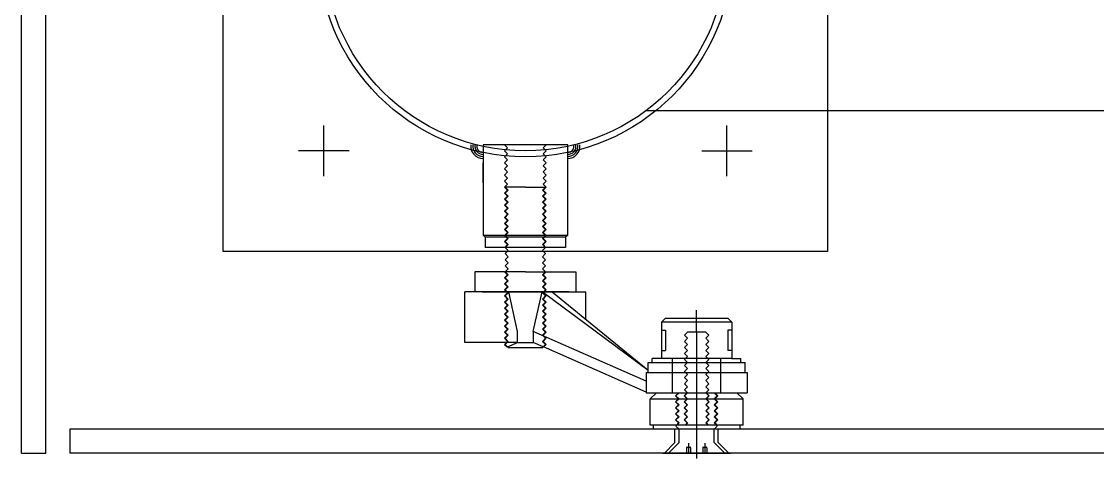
# Model space of a CAD drawing. Header units: millimetres. Extents: x -7614 to 421357, y 85218 to 341757.
# Drawn here: x 152180 to 152714, y 216774 to 216991 of the extents above; entities that cross this region are included whole.
import ezdxf

# ---------------------------------------------------------------- set-up
doc = ezdxf.new("R2010")
doc.units = ezdxf.units.MM
doc.header["$LTSCALE"] = 600
doc.header["$MEASUREMENT"] = 0
doc.linetypes.add('CENTER1', pattern=[8, 6, -1, 0, -1])
doc.linetypes.add('DASH_2', pattern=[34, 30, -1.5, 1, -1.5])
doc.layers.add('e-plan', color=9, linetype='CONTINUOUS')

msp = doc.modelspace()

# ---------------------------------------------------------------- linework, layer by layer
at = {"layer": 'e-plan'}
for p, q in [((152180.36, 216776.72), (152180.36, 218463.16)), ((152192.36, 216776.72), (152192.36, 218463.16)), ((152280.36, 216876.72), (152280.36, 217176.72)), ((152580.36, 217176.72), (152580.36, 216876.72)), ((152490.36, 216946.72), (154760.36, 216946.72)), ((152330.36, 216914.22), (152330.36, 216939.22)), ((152530.36, 216914.22), (152530.36, 216939.22)), ((152451.36, 216929.72), (152409.36, 216929.72)), ((152342.86, 216926.72), (152317.86, 216926.72)), ((152517.86, 216926.72), (152542.86, 216926.72)), ((152580.36, 216876.72), (152280.36, 216876.72)), ((153619.36, 216788.72), (152204.36, 216788.72)), ((152204.36, 216788.72), (152204.36, 216776.72)), ((152180.36, 216776.72), (152192.36, 216776.72)), ((153619.36, 216776.72), (152204.36, 216776.72))]:
    msp.add_line(p, q, dxfattribs=at)
at = {"layer": 'e-plan', "linetype": 'Continuous'}
for p, q in [((152409.36, 216929.72), (152409.36, 216884.83)), ((152451.36, 216884.83), (152451.36, 216929.72)), ((152451.36, 216920.48), (152451.36, 216929.72)), ((152409.36, 216910.83), (152409.36, 216920.78)), ((152410.36, 216883.83), (152409.36, 216884.83)), ((152409.36, 216884.83), (152451.36, 216884.83)), ((152410.36, 216883.83), (152410.36, 216878.83)), ((152450.36, 216883.83), (152410.36, 216883.83)), ((152451.36, 216884.83), (152450.36, 216883.83)), ((152450.36, 216883.83), (152450.36, 216878.83)), ((152420.19, 216878.83), (152410.36, 216878.83)), ((152440.24, 216878.83), (152420.48, 216878.83)), ((152450.36, 216878.83), (152440.53, 216878.83)), ((152420.08, 216866.72), (152405.36, 216866.72)), ((152430.36, 216866.72), (152420.36, 216866.72)), ((152430.36, 216866.72), (152440.36, 216866.72)), ((152440.64, 216866.72), (152455.36, 216866.72)), ((152430.36, 216856.72), (152400.36, 216856.72)), ((152400.36, 216831.72), (152400.36, 216856.72)), ((152408.86, 216856.72), (152430.36, 216856.72)), ((152408.86, 216856.72), (152430.36, 216856.72)), ((152426.43, 216837.18), (152422.11, 216856.72)), ((152430.36, 216856.72), (152460.36, 216856.72)), ((152451.86, 216856.72), (152430.36, 216856.72)), ((152430.36, 216856.72), (152451.86, 216856.72)), ((152434.29, 216837.18), (152438.63, 216856.72)), ((152491.36, 216817.78), (152438.63, 216856.72)), ((152443.68, 216856.72), (152491.36, 216817.9)), ((152460.36, 216843.13), (152460.36, 216856.72)), ((152497.86, 216841.72), (152499.86, 216843.72)), ((152499.86, 216843.72), (152530.86, 216843.72)), ((152530.86, 216843.72), (152532.86, 216841.72)), ((152497.86, 216841.72), (152497.86, 216823.72)), ((152532.86, 216841.72), (152532.86, 216823.72)), ((152426.43, 216831.72), (152426.43, 216837.18)), ((152490.36, 216812.42), (152434.29, 216837.18)), ((152434.29, 216837.18), (152434.29, 216831.72)), ((152499.86, 216837.72), (152499.86, 216827.72)), ((152530.86, 216837.72), (152530.86, 216827.72)), ((152426.44, 216831.72), (152400.36, 216831.72)), ((152421.53, 216829.55), (152426.44, 216831.72)), ((152439.04, 216829.04), (152421.67, 216829.03)), ((152426.44, 216831.72), (152434.29, 216831.72)), ((152439.2, 216829.55), (152434.29, 216831.72)), ((152490.36, 216806.95), (152439.39, 216829.46)), ((152493.36, 216821.72), (152493.36, 216823.72)), ((152537.36, 216821.72), (152537.36, 216823.72)), ((152490.34, 216816.72), (152540.34, 216816.72)), ((152490.34, 216816.72), (152490.34, 216806.72)), ((152491.36, 216816.72), (152491.36, 216821.72)), ((152491.36, 216821.72), (152539.36, 216821.72)), ((152539.36, 216816.72), (152539.36, 216821.72)), ((152540.34, 216816.72), (152540.34, 216806.72)), ((152490.34, 216806.72), (152506.33, 216806.72)), ((152506.61, 216806.72), (152510.58, 216806.72)), ((152510.86, 216806.72), (152524.11, 216806.72)), ((152524.39, 216806.72), (152540.34, 216806.72)), ((152492.36, 216803.72), (152524.11, 216803.72)), ((152492.36, 216790.72), (152492.36, 216803.72)), ((152524.11, 216803.72), (152538.36, 216803.72)), ((152538.36, 216790.72), (152538.36, 216803.72)), ((152493.86, 216790.72), (152492.36, 216790.72)), ((152493.86, 216790.72), (152493.86, 216788.72)), ((152505.33, 216790.72), (152493.86, 216790.72)), ((152509.58, 216790.72), (152505.61, 216790.72)), ((152520.86, 216790.72), (152509.86, 216790.72)), ((152525.11, 216790.72), (152521.14, 216790.72)), ((152538.36, 216790.72), (152525.39, 216790.72)), ((152536.86, 216790.72), (152536.86, 216788.72)), ((152504.61, 216781.97), (152504.61, 216788.72)), ((152506.61, 216781.97), (152506.61, 216788.72)), ((152524.11, 216781.97), (152524.11, 216788.72)), ((152526.11, 216781.97), (152526.11, 216788.72)), ((152504.61, 216781.97), (152499.36, 216776.72)), ((152510.66, 216779.72), (152512.06, 216779.72)), ((152518.66, 216779.72), (152520.06, 216779.72)), ((152526.11, 216781.97), (152531.36, 216776.72)), ((152498.53, 216776.72), (152532.19, 216776.72))]:
    msp.add_line(p, q, dxfattribs=at)
at = {"layer": 'e-plan', "linetype": 'CENTER1'}
for p, q in [((152421.58, 216928.22), (152420.08, 216929.72)), ((152439.14, 216928.22), (152440.64, 216929.72)), ((152420.08, 216926.72), (152421.58, 216928.22)), ((152421.58, 216925.22), (152420.08, 216926.72)), ((152420.08, 216923.72), (152421.58, 216925.22)), ((152421.58, 216922.22), (152420.08, 216923.72)), ((152440.64, 216926.72), (152439.14, 216928.22)), ((152439.14, 216925.22), (152440.64, 216926.72)), ((152440.64, 216923.72), (152439.14, 216925.22)), ((152439.14, 216922.22), (152440.64, 216923.72)), ((152420.08, 216920.72), (152421.58, 216922.22)), ((152421.58, 216919.22), (152420.08, 216920.72)), ((152420.08, 216917.72), (152421.58, 216919.22)), ((152440.64, 216920.72), (152439.14, 216922.22)), ((152439.14, 216919.22), (152440.64, 216920.72)), ((152440.64, 216917.72), (152439.14, 216919.22)), ((152421.58, 216916.22), (152420.08, 216917.72)), ((152420.08, 216914.72), (152421.58, 216916.22)), ((152421.58, 216913.22), (152420.08, 216914.72)), ((152420.08, 216911.72), (152421.58, 216913.22)), ((152439.14, 216916.22), (152440.64, 216917.72)), ((152440.64, 216914.72), (152439.14, 216916.22)), ((152439.14, 216913.22), (152440.64, 216914.72)), ((152440.64, 216911.72), (152439.14, 216913.22)), ((152421.58, 216910.22), (152420.08, 216911.72)), ((152420.08, 216908.72), (152421.58, 216910.22)), ((152420.08, 216908.72), (152421.58, 216907.22)), ((152420.36, 216908.72), (152421.86, 216907.22)), ((152430.36, 216908.72), (152420.36, 216908.72)), ((152430.36, 216908.72), (152440.36, 216908.72)), ((152440.36, 216908.72), (152438.86, 216907.22)), ((152440.36, 216908.72), (152438.86, 216907.22)), ((152439.14, 216910.22), (152440.64, 216911.72)), ((152440.64, 216908.72), (152439.14, 216910.22)), ((152440.64, 216908.72), (152439.14, 216907.22)), ((152421.58, 216907.22), (152420.08, 216905.72)), ((152420.08, 216905.72), (152421.58, 216904.22)), ((152421.58, 216904.22), (152420.08, 216902.72)), ((152420.08, 216902.72), (152421.58, 216901.22)), ((152421.86, 216907.22), (152420.36, 216905.72)), ((152420.36, 216905.72), (152421.86, 216904.22)), ((152421.86, 216904.22), (152420.36, 216902.72)), ((152420.36, 216902.72), (152421.86, 216901.22)), ((152438.86, 216907.22), (152440.36, 216905.72)), ((152438.86, 216907.22), (152440.36, 216905.72)), ((152440.36, 216905.72), (152438.86, 216904.22)), ((152440.36, 216905.72), (152438.86, 216904.22)), ((152438.86, 216904.22), (152440.36, 216902.72)), ((152438.86, 216904.22), (152440.36, 216902.72)), ((152440.36, 216902.72), (152438.86, 216901.22)), ((152440.36, 216902.72), (152438.86, 216901.22)), ((152439.14, 216907.22), (152440.64, 216905.72)), ((152440.64, 216905.72), (152439.14, 216904.22)), ((152439.14, 216904.22), (152440.64, 216902.72)), ((152440.64, 216902.72), (152439.14, 216901.22)), ((152421.58, 216901.22), (152420.08, 216899.72)), ((152420.08, 216899.72), (152421.58, 216898.22)), ((152421.58, 216898.22), (152420.08, 216896.72)), ((152420.08, 216896.72), (152421.58, 216895.22)), ((152421.86, 216901.22), (152420.36, 216899.72)), ((152420.36, 216899.72), (152421.86, 216898.22)), ((152421.86, 216898.22), (152420.36, 216896.72)), ((152420.36, 216896.72), (152421.86, 216895.22)), ((152438.86, 216901.22), (152440.36, 216899.72)), ((152438.86, 216901.22), (152440.36, 216899.72)), ((152440.36, 216899.72), (152438.86, 216898.22)), ((152440.36, 216899.72), (152438.86, 216898.22)), ((152438.86, 216898.22), (152440.36, 216896.72)), ((152438.86, 216898.22), (152440.36, 216896.72)), ((152440.36, 216896.72), (152438.86, 216895.22)), ((152440.36, 216896.72), (152438.86, 216895.22)), ((152439.14, 216901.22), (152440.64, 216899.72)), ((152440.64, 216899.72), (152439.14, 216898.22)), ((152439.14, 216898.22), (152440.64, 216896.72)), ((152440.64, 216896.72), (152439.14, 216895.22)), ((152421.58, 216895.22), (152420.08, 216893.72)), ((152420.08, 216893.72), (152421.58, 216892.22)), ((152421.58, 216892.22), (152420.08, 216890.72)), ((152421.86, 216895.22), (152420.36, 216893.72)), ((152420.36, 216893.72), (152421.86, 216892.22)), ((152421.86, 216892.22), (152420.36, 216890.72)), ((152438.86, 216895.22), (152440.36, 216893.72)), ((152438.86, 216895.22), (152440.36, 216893.72)), ((152440.36, 216893.72), (152438.86, 216892.22)), ((152440.36, 216893.72), (152438.86, 216892.22)), ((152438.86, 216892.22), (152440.36, 216890.72)), ((152438.86, 216892.22), (152440.36, 216890.72)), ((152439.14, 216895.22), (152440.64, 216893.72)), ((152440.64, 216893.72), (152439.14, 216892.22)), ((152439.14, 216892.22), (152440.64, 216890.72)), ((152420.08, 216890.72), (152421.58, 216889.22)), ((152421.58, 216889.22), (152420.08, 216887.72)), ((152420.08, 216887.72), (152421.58, 216886.22)), ((152421.58, 216886.22), (152420.08, 216884.72)), ((152420.36, 216890.72), (152421.86, 216889.22)), ((152421.86, 216889.22), (152420.36, 216887.72)), ((152420.36, 216887.72), (152421.86, 216886.22)), ((152421.86, 216886.22), (152420.36, 216884.72)), ((152440.36, 216890.72), (152438.86, 216889.22)), ((152440.36, 216890.72), (152438.86, 216889.22)), ((152438.86, 216889.22), (152440.36, 216887.72)), ((152438.86, 216889.22), (152440.36, 216887.72)), ((152440.36, 216887.72), (152438.86, 216886.22)), ((152440.36, 216887.72), (152438.86, 216886.22)), ((152438.86, 216886.22), (152440.36, 216884.72)), ((152438.86, 216886.22), (152440.36, 216884.72)), ((152440.64, 216890.72), (152439.14, 216889.22)), ((152439.14, 216889.22), (152440.64, 216887.72)), ((152440.64, 216887.72), (152439.14, 216886.22)), ((152439.14, 216886.22), (152440.64, 216884.72)), ((152420.08, 216884.72), (152421.58, 216883.22)), ((152421.58, 216883.22), (152420.08, 216881.72)), ((152420.08, 216881.72), (152421.58, 216880.22)), ((152420.36, 216884.72), (152421.86, 216883.22)), ((152421.86, 216883.22), (152420.36, 216881.72)), ((152420.36, 216881.72), (152421.86, 216880.22)), ((152440.36, 216884.72), (152438.86, 216883.22)), ((152440.36, 216884.72), (152438.86, 216883.22)), ((152438.86, 216883.22), (152440.36, 216881.72)), ((152438.86, 216883.22), (152440.36, 216881.72)), ((152440.36, 216881.72), (152438.86, 216880.22)), ((152440.36, 216881.72), (152438.86, 216880.22)), ((152440.64, 216884.72), (152439.14, 216883.22)), ((152439.14, 216883.22), (152440.64, 216881.72)), ((152440.64, 216881.72), (152439.14, 216880.22)), ((152421.58, 216880.22), (152420.19, 216878.83)), ((152421.86, 216880.22), (152420.36, 216878.72)), ((152421.86, 216880.22), (152420.36, 216878.72)), ((152420.36, 216878.72), (152421.86, 216877.22)), ((152420.36, 216878.72), (152421.86, 216877.22)), ((152421.86, 216877.22), (152420.36, 216875.72)), ((152421.86, 216877.22), (152420.36, 216875.72)), ((152420.36, 216875.72), (152421.86, 216874.22)), ((152420.36, 216875.72), (152421.86, 216874.22)), ((152438.86, 216880.22), (152440.36, 216878.72)), ((152438.86, 216880.22), (152440.36, 216878.72)), ((152438.86, 216880.22), (152440.36, 216878.72)), ((152438.86, 216880.22), (152440.36, 216878.72)), ((152440.36, 216878.72), (152438.86, 216877.22)), ((152440.36, 216878.72), (152438.86, 216877.22)), ((152440.36, 216878.72), (152438.86, 216877.22)), ((152440.36, 216878.72), (152438.86, 216877.22)), ((152438.86, 216877.22), (152440.36, 216875.72)), ((152438.86, 216877.22), (152440.36, 216875.72)), ((152438.86, 216877.22), (152440.36, 216875.72)), ((152438.86, 216877.22), (152440.36, 216875.72)), ((152440.36, 216875.72), (152438.86, 216874.22)), ((152440.36, 216875.72), (152438.86, 216874.22)), ((152440.36, 216875.72), (152438.86, 216874.22)), ((152440.36, 216875.72), (152438.86, 216874.22)), ((152439.14, 216880.22), (152440.53, 216878.83)), ((152421.86, 216874.22), (152420.36, 216872.72)), ((152421.86, 216874.22), (152420.36, 216872.72)), ((152420.36, 216872.72), (152421.86, 216871.22)), ((152420.36, 216872.72), (152421.86, 216871.22)), ((152421.86, 216871.22), (152420.36, 216869.72)), ((152421.86, 216871.22), (152420.36, 216869.72)), ((152438.86, 216874.22), (152440.36, 216872.72)), ((152438.86, 216874.22), (152440.36, 216872.72)), ((152438.86, 216874.22), (152440.36, 216872.72)), ((152438.86, 216874.22), (152440.36, 216872.72)), ((152440.36, 216872.72), (152438.86, 216871.22)), ((152440.36, 216872.72), (152438.86, 216871.22)), ((152440.36, 216872.72), (152438.86, 216871.22)), ((152440.36, 216872.72), (152438.86, 216871.22)), ((152438.86, 216871.22), (152440.36, 216869.72)), ((152438.86, 216871.22), (152440.36, 216869.72)), ((152438.86, 216871.22), (152440.36, 216869.72)), ((152438.86, 216871.22), (152440.36, 216869.72)), ((152420.08, 216866.72), (152421.58, 216865.22)), ((152421.58, 216865.22), (152420.08, 216863.72)), ((152420.36, 216869.72), (152421.86, 216868.22)), ((152420.36, 216869.72), (152421.86, 216868.22)), ((152420.36, 216869.72), (152421.86, 216868.22)), ((152421.86, 216868.22), (152420.36, 216866.72)), ((152421.86, 216868.22), (152420.36, 216866.72)), ((152421.86, 216868.22), (152420.36, 216866.72)), ((152420.36, 216866.72), (152421.86, 216865.22)), ((152420.36, 216866.72), (152421.86, 216865.22)), ((152420.36, 216866.72), (152421.86, 216865.22)), ((152421.86, 216865.22), (152420.36, 216863.72)), ((152421.86, 216865.22), (152420.86, 216864.22)), ((152421.86, 216865.22), (152420.86, 216864.22)), ((152440.36, 216869.72), (152438.86, 216868.22)), ((152440.36, 216869.72), (152438.86, 216868.22)), ((152440.36, 216869.72), (152438.86, 216868.22)), ((152440.36, 216869.72), (152438.86, 216868.22)), ((152440.36, 216869.72), (152438.86, 216868.22)), ((152440.36, 216869.72), (152438.86, 216868.22)), ((152438.86, 216868.22), (152440.36, 216866.72)), ((152438.86, 216868.22), (152440.36, 216866.72)), ((152438.86, 216868.22), (152440.36, 216866.72)), ((152438.86, 216868.22), (152440.36, 216866.72)), ((152438.86, 216868.22), (152440.36, 216866.72)), ((152438.86, 216868.22), (152440.36, 216866.72)), ((152440.36, 216866.72), (152438.86, 216865.22)), ((152440.36, 216866.72), (152438.86, 216865.22)), ((152440.36, 216866.72), (152438.86, 216865.22)), ((152440.36, 216866.72), (152438.86, 216865.22)), ((152440.36, 216866.72), (152438.86, 216865.22)), ((152440.36, 216866.72), (152438.86, 216865.22)), ((152440.36, 216866.72), (152438.86, 216865.22)), ((152440.36, 216866.72), (152438.86, 216865.22)), ((152440.36, 216866.72), (152438.86, 216865.22)), ((152438.86, 216865.22), (152440.36, 216863.72)), ((152438.86, 216865.22), (152439.86, 216864.22)), ((152438.86, 216865.22), (152439.86, 216864.22)), ((152438.86, 216865.22), (152439.86, 216864.22)), ((152438.86, 216865.22), (152439.86, 216864.22)), ((152440.64, 216866.72), (152439.14, 216865.22)), ((152440.64, 216866.72), (152439.14, 216865.22)), ((152440.64, 216866.72), (152439.14, 216865.22)), ((152439.14, 216865.22), (152440.64, 216863.72)), ((152420.08, 216863.72), (152421.58, 216862.22)), ((152421.58, 216862.22), (152420.08, 216860.72)), ((152420.08, 216860.72), (152421.58, 216859.22)), ((152420.36, 216863.72), (152421.86, 216862.22)), ((152421.86, 216862.22), (152420.36, 216860.72)), ((152420.36, 216860.72), (152421.86, 216859.22)), ((152440.36, 216863.72), (152438.86, 216862.22)), ((152438.86, 216862.22), (152440.36, 216860.72)), ((152440.36, 216860.72), (152438.86, 216859.22)), ((152440.64, 216863.72), (152439.14, 216862.22)), ((152439.14, 216862.22), (152440.64, 216860.72)), ((152440.64, 216860.72), (152439.14, 216859.22)), ((152421.58, 216859.22), (152420.08, 216857.72)), ((152420.08, 216857.72), (152421.58, 216856.22)), ((152421.58, 216856.22), (152420.08, 216854.72)), ((152420.08, 216854.72), (152421.58, 216853.22)), ((152421.86, 216859.22), (152420.36, 216857.72)), ((152420.36, 216857.72), (152421.86, 216856.22)), ((152421.86, 216856.22), (152420.36, 216854.72)), ((152420.36, 216854.72), (152421.86, 216853.22)), ((152438.86, 216859.22), (152440.36, 216857.72)), ((152440.36, 216857.72), (152438.86, 216856.22)), ((152438.86, 216856.22), (152440.36, 216854.72)), ((152440.36, 216854.72), (152438.86, 216853.22)), ((152439.14, 216859.22), (152440.64, 216857.72)), ((152440.64, 216857.72), (152439.14, 216856.22)), ((152439.14, 216856.22), (152440.64, 216854.72)), ((152440.64, 216854.72), (152439.14, 216853.22)), ((152421.58, 216853.22), (152420.08, 216851.72)), ((152420.08, 216851.72), (152421.58, 216850.22)), ((152421.58, 216850.22), (152420.08, 216848.72)), ((152420.08, 216848.72), (152421.58, 216847.22)), ((152421.86, 216853.22), (152420.36, 216851.72)), ((152420.36, 216851.72), (152421.86, 216850.22)), ((152421.86, 216850.22), (152420.36, 216848.72)), ((152420.36, 216848.72), (152421.86, 216847.22)), ((152421.58, 216853.22), (152420.58, 216852.22)), ((152438.86, 216853.22), (152440.36, 216851.72)), ((152440.36, 216851.72), (152438.86, 216850.22)), ((152438.86, 216850.22), (152440.36, 216848.72)), ((152440.36, 216848.72), (152438.86, 216847.22)), ((152439.14, 216853.22), (152440.64, 216851.72)), ((152439.14, 216853.22), (152440.14, 216852.22)), ((152440.64, 216851.72), (152439.14, 216850.22)), ((152439.14, 216850.22), (152440.64, 216848.72)), ((152440.64, 216848.72), (152439.14, 216847.22)), ((152421.58, 216847.22), (152420.08, 216845.72)), ((152420.08, 216845.72), (152421.58, 216844.22)), ((152421.58, 216844.22), (152420.08, 216842.72)), ((152421.86, 216847.22), (152420.36, 216845.72)), ((152420.36, 216845.72), (152421.86, 216844.22)), ((152421.86, 216844.22), (152420.36, 216842.72)), ((152438.86, 216847.22), (152440.36, 216845.72)), ((152440.36, 216845.72), (152438.86, 216844.22)), ((152438.86, 216844.22), (152440.36, 216842.72)), ((152439.14, 216847.22), (152440.64, 216845.72)), ((152440.64, 216845.72), (152439.14, 216844.22)), ((152439.14, 216844.22), (152440.64, 216842.72)), ((152515.36, 216836.72), (152515.36, 216847.73)), ((152420.08, 216842.72), (152421.58, 216841.22)), ((152421.58, 216841.22), (152420.08, 216839.72)), ((152420.08, 216839.72), (152421.58, 216838.22)), ((152421.58, 216838.22), (152420.08, 216836.72)), ((152420.36, 216842.72), (152421.86, 216841.22)), ((152421.86, 216841.22), (152420.36, 216839.72)), ((152421.86, 216841.22), (152420.36, 216839.72)), ((152420.36, 216839.72), (152421.86, 216838.22)), ((152420.36, 216839.72), (152421.86, 216838.22)), ((152421.86, 216838.22), (152420.36, 216836.72)), ((152421.86, 216838.22), (152420.36, 216836.72)), ((152440.36, 216842.72), (152438.86, 216841.22)), ((152438.86, 216841.22), (152440.36, 216839.72)), ((152438.86, 216841.22), (152440.36, 216839.72)), ((152440.36, 216839.72), (152438.86, 216838.22)), ((152440.36, 216839.72), (152438.86, 216838.22)), ((152438.86, 216838.22), (152440.36, 216836.72)), ((152438.86, 216838.22), (152440.36, 216836.72)), ((152440.64, 216842.72), (152439.14, 216841.22)), ((152439.14, 216841.22), (152440.64, 216839.72)), ((152440.64, 216839.72), (152439.14, 216838.22)), ((152439.14, 216838.22), (152440.64, 216836.72)), ((152532.86, 216841.72), (152497.86, 216841.72)), ((152420.08, 216836.72), (152421.58, 216835.22)), ((152421.58, 216835.22), (152420.08, 216833.72)), ((152420.08, 216833.72), (152421.58, 216832.22)), ((152420.36, 216836.72), (152421.86, 216835.22)), ((152420.36, 216836.72), (152421.86, 216835.22)), ((152421.86, 216835.22), (152420.36, 216833.72)), ((152421.86, 216835.22), (152420.36, 216833.72)), ((152420.36, 216833.72), (152421.86, 216832.22)), ((152420.36, 216833.72), (152421.86, 216832.22)), ((152440.36, 216836.72), (152438.86, 216835.22)), ((152440.36, 216836.72), (152438.86, 216835.22)), ((152438.86, 216835.22), (152440.36, 216833.72)), ((152438.86, 216835.22), (152440.36, 216833.72)), ((152440.36, 216833.72), (152438.86, 216832.22)), ((152440.36, 216833.72), (152438.86, 216832.22)), ((152440.64, 216836.72), (152439.14, 216835.22)), ((152439.14, 216835.22), (152440.64, 216833.72)), ((152440.64, 216833.72), (152439.14, 216832.22)), ((152497.86, 216837.72), (152499.86, 216837.72)), ((152510.86, 216836.72), (152509.36, 216835.22)), ((152509.36, 216835.22), (152510.86, 216833.72)), ((152510.86, 216833.72), (152509.36, 216832.22)), ((152519.86, 216836.72), (152510.86, 216836.72)), ((152515.36, 216836.72), (152515.36, 216774.12)), ((152519.86, 216836.72), (152521.36, 216835.22)), ((152521.36, 216835.22), (152519.86, 216833.72)), ((152519.86, 216833.72), (152521.36, 216832.22)), ((152532.86, 216837.72), (152530.86, 216837.72)), ((152421.58, 216832.22), (152420.08, 216830.72)), ((152420.08, 216830.72), (152421.33, 216829.46)), ((152421.86, 216832.22), (152420.36, 216830.72)), ((152421.86, 216832.22), (152420.36, 216830.72)), ((152420.36, 216830.72), (152421.86, 216829.22)), ((152420.36, 216830.72), (152421.86, 216829.22)), ((152421.86, 216829.22), (152421.67, 216829.03)), ((152421.86, 216829.22), (152421.67, 216829.03)), ((152438.86, 216832.22), (152440.36, 216830.72)), ((152438.86, 216832.22), (152440.36, 216830.72)), ((152440.36, 216830.72), (152438.86, 216829.22)), ((152440.36, 216830.72), (152438.86, 216829.22)), ((152438.86, 216829.22), (152439.05, 216829.03)), ((152438.86, 216829.22), (152439.05, 216829.03)), ((152439.14, 216832.22), (152440.64, 216830.72)), ((152440.64, 216830.72), (152439.39, 216829.46)), ((152497.86, 216827.72), (152499.86, 216827.72)), ((152509.36, 216832.22), (152510.86, 216830.72)), ((152510.86, 216830.72), (152509.36, 216829.22)), ((152509.36, 216829.22), (152510.86, 216827.72)), ((152510.86, 216827.72), (152509.36, 216826.22)), ((152521.36, 216832.22), (152519.86, 216830.72)), ((152519.86, 216830.72), (152521.36, 216829.22)), ((152521.36, 216829.22), (152519.86, 216827.72)), ((152519.86, 216827.72), (152521.36, 216826.22)), ((152532.86, 216827.72), (152530.86, 216827.72)), ((152495.21, 216823.72), (152493.36, 216823.72)), ((152532.86, 216823.72), (152495.21, 216823.72)), ((152509.36, 216826.22), (152510.86, 216824.72)), ((152510.86, 216824.72), (152509.36, 216823.22)), ((152509.36, 216823.22), (152510.86, 216821.72)), ((152521.36, 216826.22), (152519.86, 216824.72)), ((152519.86, 216824.72), (152521.36, 216823.22)), ((152521.36, 216823.22), (152519.86, 216821.72)), ((152532.86, 216823.72), (152537.36, 216823.72)), ((152510.86, 216821.72), (152509.36, 216820.22)), ((152509.36, 216820.22), (152510.86, 216818.72)), ((152510.86, 216818.72), (152509.36, 216817.22)), ((152509.36, 216817.22), (152510.86, 216815.72)), ((152519.86, 216821.72), (152521.36, 216820.22)), ((152521.36, 216820.22), (152519.86, 216818.72)), ((152519.86, 216818.72), (152521.36, 216817.22)), ((152521.36, 216817.22), (152519.86, 216815.72)), ((152510.86, 216815.72), (152509.36, 216814.22)), ((152509.36, 216814.22), (152510.86, 216812.72)), ((152510.86, 216812.72), (152509.36, 216811.22)), ((152509.36, 216811.22), (152510.86, 216809.72)), ((152519.86, 216815.72), (152521.36, 216814.22)), ((152521.36, 216814.22), (152519.86, 216812.72)), ((152519.86, 216812.72), (152521.36, 216811.22)), ((152521.36, 216811.22), (152519.86, 216809.72)), ((152492.36, 216803.72), (152495.36, 216806.72)), ((152506.33, 216806.72), (152504.83, 216805.22)), ((152506.61, 216806.72), (152505.11, 216805.22)), ((152506.61, 216806.72), (152505.11, 216805.22)), ((152510.58, 216806.72), (152509.08, 216805.22)), ((152510.86, 216809.72), (152509.36, 216808.22)), ((152509.36, 216808.22), (152510.86, 216806.72)), ((152510.86, 216806.72), (152509.36, 216805.22)), ((152510.86, 216806.72), (152509.36, 216805.22)), ((152510.86, 216806.72), (152509.36, 216805.22)), ((152519.86, 216809.72), (152521.36, 216808.22)), ((152521.36, 216808.22), (152519.86, 216806.72)), ((152519.86, 216806.72), (152521.36, 216805.22)), ((152519.86, 216806.72), (152521.36, 216805.22)), ((152520.14, 216806.72), (152521.64, 216805.22)), ((152524.11, 216806.72), (152525.61, 216805.22)), ((152524.39, 216806.72), (152525.89, 216805.22)), ((152538.36, 216803.72), (152535.36, 216806.72)), ((152504.83, 216805.22), (152506.33, 216803.72)), ((152506.33, 216803.72), (152504.83, 216802.22)), ((152504.83, 216802.22), (152506.33, 216800.72)), ((152506.33, 216800.72), (152504.83, 216799.22)), ((152505.11, 216805.22), (152506.61, 216803.72)), ((152505.11, 216805.22), (152506.61, 216803.72)), ((152506.61, 216803.72), (152505.11, 216802.22)), ((152506.61, 216803.72), (152505.11, 216802.22)), ((152505.11, 216802.22), (152506.61, 216800.72)), ((152505.11, 216802.22), (152506.61, 216800.72)), ((152506.61, 216800.72), (152505.11, 216799.22)), ((152506.61, 216800.72), (152505.11, 216799.22)), ((152509.08, 216805.22), (152510.58, 216803.72)), ((152510.58, 216803.72), (152509.08, 216802.22)), ((152509.08, 216802.22), (152510.58, 216800.72)), ((152510.58, 216800.72), (152509.08, 216799.22)), ((152509.36, 216805.22), (152510.86, 216803.72)), ((152509.36, 216805.22), (152510.86, 216803.72)), ((152509.36, 216805.22), (152510.86, 216803.72)), ((152510.86, 216803.72), (152509.36, 216802.22)), ((152510.86, 216803.72), (152509.36, 216802.22)), ((152510.86, 216803.72), (152509.36, 216802.22)), ((152509.36, 216802.22), (152510.86, 216800.72)), ((152509.36, 216802.22), (152510.86, 216800.72)), ((152509.36, 216802.22), (152510.86, 216800.72)), ((152510.86, 216800.72), (152509.36, 216799.22)), ((152510.86, 216800.72), (152509.36, 216799.22)), ((152510.86, 216800.72), (152509.36, 216799.22)), ((152521.36, 216805.22), (152519.86, 216803.72)), ((152521.36, 216805.22), (152519.86, 216803.72)), ((152519.86, 216803.72), (152521.36, 216802.22)), ((152519.86, 216803.72), (152521.36, 216802.22)), ((152521.36, 216802.22), (152519.86, 216800.72)), ((152521.36, 216802.22), (152519.86, 216800.72)), ((152519.86, 216800.72), (152521.36, 216799.22)), ((152519.86, 216800.72), (152521.36, 216799.22)), ((152521.64, 216805.22), (152520.14, 216803.72)), ((152520.14, 216803.72), (152521.64, 216802.22)), ((152521.64, 216802.22), (152520.14, 216800.72)), ((152520.14, 216800.72), (152521.64, 216799.22)), ((152525.61, 216805.22), (152524.11, 216803.72)), ((152524.11, 216803.72), (152525.61, 216802.22)), ((152525.61, 216802.22), (152524.11, 216800.72)), ((152524.11, 216800.72), (152525.61, 216799.22)), ((152525.89, 216805.22), (152524.39, 216803.72)), ((152524.39, 216803.72), (152525.89, 216802.22)), ((152525.89, 216802.22), (152524.39, 216800.72)), ((152524.39, 216800.72), (152525.89, 216799.22)), ((152504.83, 216799.22), (152506.33, 216797.72)), ((152506.33, 216797.72), (152504.83, 216796.22)), ((152504.83, 216796.22), (152506.33, 216794.72)), ((152505.11, 216799.22), (152506.61, 216797.72)), ((152505.11, 216799.22), (152506.61, 216797.72)), ((152506.61, 216797.72), (152505.11, 216796.22)), ((152506.61, 216797.72), (152505.11, 216796.22)), ((152505.11, 216796.22), (152506.61, 216794.72)), ((152505.11, 216796.22), (152506.61, 216794.72)), ((152509.08, 216799.22), (152510.58, 216797.72)), ((152510.58, 216797.72), (152509.08, 216796.22)), ((152509.08, 216796.22), (152510.58, 216794.72)), ((152509.36, 216799.22), (152510.86, 216797.72)), ((152509.36, 216799.22), (152510.86, 216797.72)), ((152509.36, 216799.22), (152510.86, 216797.72)), ((152510.86, 216797.72), (152509.36, 216796.22)), ((152510.86, 216797.72), (152509.36, 216796.22)), ((152510.86, 216797.72), (152509.36, 216796.22)), ((152509.36, 216796.22), (152510.86, 216794.72)), ((152509.36, 216796.22), (152510.86, 216794.72)), ((152509.36, 216796.22), (152510.86, 216794.72)), ((152521.36, 216799.22), (152519.86, 216797.72)), ((152521.36, 216799.22), (152519.86, 216797.72)), ((152519.86, 216797.72), (152521.36, 216796.22)), ((152519.86, 216797.72), (152521.36, 216796.22)), ((152521.36, 216796.22), (152519.86, 216794.72)), ((152521.36, 216796.22), (152519.86, 216794.72)), ((152521.64, 216799.22), (152520.14, 216797.72)), ((152520.14, 216797.72), (152521.64, 216796.22)), ((152521.64, 216796.22), (152520.14, 216794.72)), ((152525.61, 216799.22), (152524.11, 216797.72)), ((152524.11, 216797.72), (152525.61, 216796.22)), ((152525.61, 216796.22), (152524.11, 216794.72)), ((152525.89, 216799.22), (152524.39, 216797.72)), ((152524.39, 216797.72), (152525.89, 216796.22)), ((152525.89, 216796.22), (152524.39, 216794.72)), ((152506.33, 216794.72), (152504.83, 216793.22)), ((152504.83, 216793.22), (152506.33, 216791.72)), ((152506.61, 216794.72), (152505.11, 216793.22)), ((152506.61, 216794.72), (152505.11, 216793.22)), ((152505.11, 216793.22), (152506.61, 216791.72)), ((152505.11, 216793.22), (152506.61, 216791.72)), ((152506.61, 216791.72), (152505.11, 216790.22)), ((152506.61, 216791.72), (152505.11, 216790.22)), ((152505.11, 216790.22), (152506.61, 216788.72)), ((152506.33, 216791.72), (152505.33, 216790.72)), ((152510.58, 216794.72), (152509.08, 216793.22)), ((152509.08, 216793.22), (152510.58, 216791.72)), ((152510.86, 216794.72), (152509.36, 216793.22)), ((152510.86, 216794.72), (152509.36, 216793.22)), ((152510.86, 216794.72), (152509.36, 216793.22)), ((152509.36, 216793.22), (152510.86, 216791.72)), ((152509.36, 216793.22), (152510.86, 216791.72)), ((152509.36, 216793.22), (152510.86, 216791.72)), ((152510.58, 216791.72), (152509.58, 216790.72)), ((152510.86, 216791.72), (152509.86, 216790.72)), ((152510.86, 216791.72), (152509.86, 216790.72)), ((152510.86, 216791.72), (152509.86, 216790.72)), ((152519.86, 216794.72), (152521.36, 216793.22)), ((152519.86, 216794.72), (152521.36, 216793.22)), ((152521.36, 216793.22), (152519.86, 216791.72)), ((152521.36, 216793.22), (152519.86, 216791.72)), ((152519.86, 216791.72), (152520.86, 216790.72)), ((152519.86, 216791.72), (152520.86, 216790.72)), ((152520.14, 216794.72), (152521.64, 216793.22)), ((152521.64, 216793.22), (152520.14, 216791.72)), ((152520.14, 216791.72), (152521.14, 216790.72)), ((152524.11, 216794.72), (152525.61, 216793.22)), ((152525.61, 216793.22), (152524.11, 216791.72)), ((152524.11, 216791.72), (152525.61, 216790.22)), ((152525.61, 216790.22), (152524.11, 216788.72)), ((152524.39, 216794.72), (152525.89, 216793.22)), ((152525.89, 216793.22), (152524.39, 216791.72)), ((152524.39, 216791.72), (152525.39, 216790.72)), ((152501.36, 216776.72), (152506.61, 216781.97)), ((152510.36, 216779.42), (152510.36, 216776.72)), ((152511.36, 216781.72), (152511.36, 216776.72)), ((152512.36, 216779.42), (152512.36, 216776.72)), ((152518.36, 216779.42), (152518.36, 216776.72)), ((152519.36, 216781.72), (152519.36, 216776.72)), ((152520.36, 216779.42), (152520.36, 216776.72)), ((152529.36, 216776.72), (152524.11, 216781.97))]:
    msp.add_line(p, q, dxfattribs=at)
at = {"layer": 'e-plan', "linetype": 'DASH_2'}
for p, q in [((152405.36, 216866.72), (152405.36, 216856.72)), ((152455.36, 216866.72), (152455.36, 216856.72)), ((152503.36, 216806.72), (152503.36, 216823.72)), ((152527.36, 216806.72), (152527.36, 216823.72))]:
    msp.add_line(p, q, dxfattribs=at)
at = {"layer": 'e-plan'}
for radius in [103, 100]:
    msp.add_circle((152430.36, 217026.72), radius, dxfattribs=at)
at = {"layer": 'e-plan', "linetype": 'Continuous'}
for centre, radius, start, end in [((152409.34, 216929.08), 6.11, 173.9869, 270.1886), ((152409.34, 216929.08), 5.11, 172.8047, 270.1886), ((152409.34, 216929.08), 4.11, 171.0413, 270.1886), ((152409.34, 216929.08), 3.11, 168.1246, 270.1886), ((152451.38, 216929.08), 5.11, 269.8114, 7.1953), ((152451.38, 216929.08), 6.11, 269.8114, 6.0131), ((152451.38, 216929.08), 3.11, 269.8114, 11.8754), ((152451.38, 216929.08), 4.11, 269.8114, 8.9587)]:
    msp.add_arc(centre, radius, start, end, dxfattribs=at)
at = {"layer": 'e-plan', "linetype": 'CENTER1'}
for centre, start, end in [((152510.66, 216779.42), 90, 180), ((152512.06, 216779.42), 0, 90), ((152518.66, 216779.42), 90, 180), ((152520.06, 216779.42), 0, 90)]:
    msp.add_arc(centre, 0.3, start, end, dxfattribs=at)

doc.saveas('drawing.dxf')
